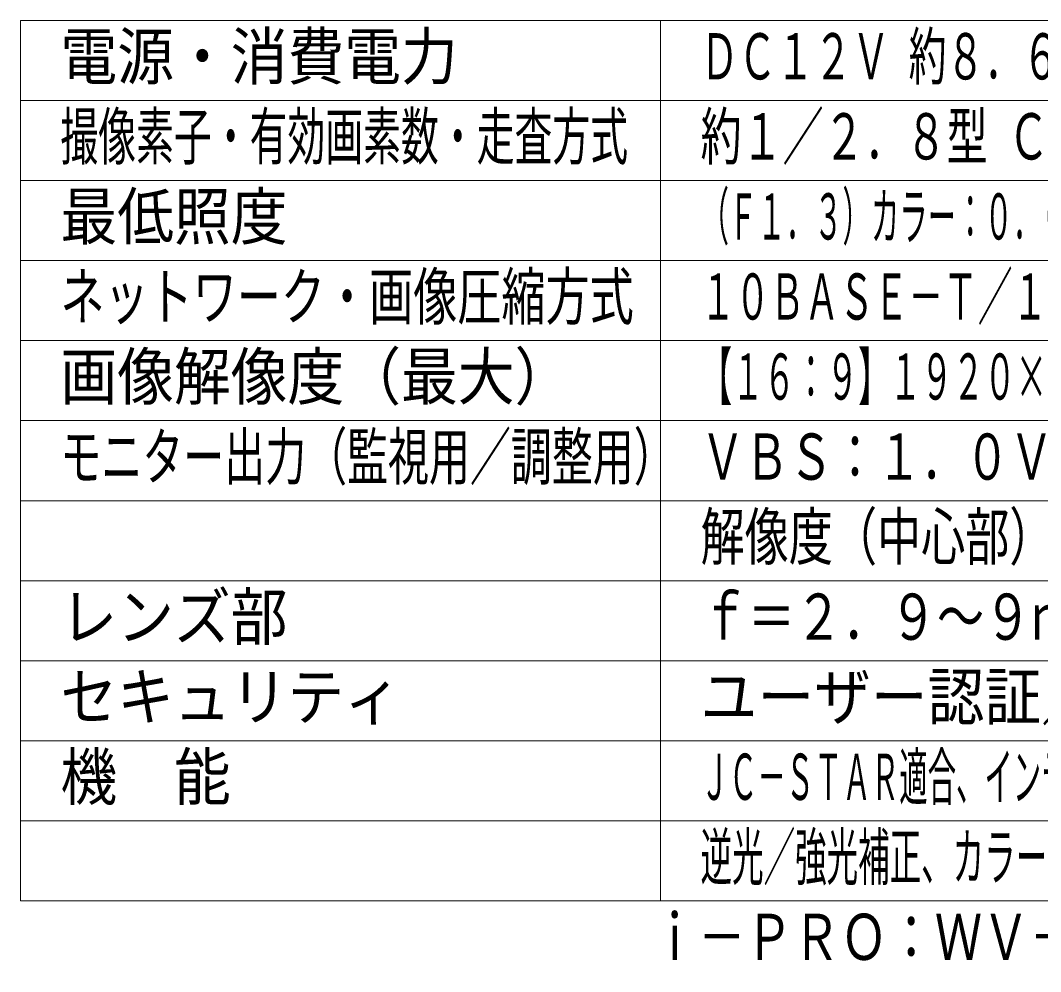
# Model space of a CAD drawing. Units: millimetres on the paper. Extents: x -62 to 65, y -59 to 59.
# Drawn here: x -62.5 to 1.2, y -59 to 0.4 of the extents above; entities that cross this region are included whole.
import ezdxf
from ezdxf.enums import TextEntityAlignment as Align

# ---------------------------------------------------------------- set-up
doc = ezdxf.new("R2010")
doc.units = ezdxf.units.MM
doc.layers.add('0-0_MOJI1', color=7, linetype='Continuous')
doc.layers.add('0-1_相当品', color=4, linetype='Continuous')
doc.layers.add('0-5_WAKU', color=4, linetype='Continuous', lineweight=9)
doc.styles.add('ＭＳ ゴシック', font='')
doc.styles.get('ＭＳ ゴシック').set_extended_font_data('MS Gothic')

msp = doc.modelspace()

# ---------------------------------------------------------------- linework, layer by layer
at = {"layer": '0-5_WAKU', "color": 3}
for p, q in [((-62.5, -54.6), (-62.5, 0.4)), ((-62.5, 0.4), (62.5, 0.4)), ((-22.5, -54.6), (-22.5, 0.4)), ((-62.5, -54.6), (62.5, -54.6))]:
    msp.add_line(p, q, dxfattribs=at)
at = {"layer": '0-5_WAKU'}
for p, q in [((-62.5, -4.6), (62.5, -4.6)), ((-62.5, -9.6), (62.5, -9.6)), ((-62.5, -14.6), (62.5, -14.6)), ((-62.5, -19.6), (62.5, -19.6)), ((62.5, -24.6), (-62.5, -24.6)), ((62.5, -29.6), (-62.5, -29.6)), ((62.5, -34.6), (-62.5, -34.6)), ((62.5, -39.6), (-62.5, -39.6)), ((62.5, -44.6), (-62.5, -44.6)), ((-62.5, -49.6), (62.5, -49.6))]:
    msp.add_line(p, q, dxfattribs=at)

# ---------------------------------------------------------------- texts
at = {"layer": '0-0_MOJI1', "style": 'ＭＳ ゴシック'}
for s, height, width, p in [('電源・消費電力', 2.889, 0.9, (-60, -4.155)), ('ＤＣ１２Ｖ 約８．６Ｗ、ＰｏＥ（ＩＥＥＥ８０２．３ａｆ準拠）約８．７Ｗ', 2.889, 0.6, (-20, -4.155)), ('撮像素子・有効画素数・走査方式', 2.889, 0.6, (-60, -9.155)), ('約１／２．８型 ＣＭＯＳセンサー・約２１０万画素・プログレッシブ', 2.889, 0.65, (-20, -9.155)), ('最低照度', 2.889, 0.9, (-60, -14.155)), ('（Ｆ１．３）カラー：０．０００６ｌｘ、白黒：０．０００４ｌｘ／０ｌｘ（ＩＲ ＬＥＤ点灯時）', 2.889, 0.45, (-20, -14.155)), ('ネットワーク・画像圧縮方式', 2.886, 0.7, (-60, -19.155)), ('１０ＢＡＳＥ－Ｔ／１００ＢＡＳＥ－ＴＸ・Ｈ．２６５、Ｈ．２６４、ＪＰＥＧ', 2.886, 0.55, (-20, -19.155)), ('画像解像度（最大）', 2.889, 0.9, (-60, -24.155)), ('【１６：９】１９２０×１０８０（６０ｆｐｓ）【４：３】１２８０×９６０（３０ｆｐｓ）', 2.886, 0.5, (-20, -24.155)), ('モニター出力（監視用／調整用）', 2.886, 0.65, (-60, -29.155)), ('ＶＢＳ：１．０Ｖ［ｐ－ｐ］／７５Ω、ＮＴＳＣ・ＰＡＬ出力', 2.886, 0.7, (-20, -29.155)), ('解像度（中心部）：水平５００ＴＶ本以上、垂直４５０ＴＶ本以上', 2.886, 0.7, (-20, -34.155)), ('レンズ部', 2.889, 0.9, (-60, -39.155)), ('ｆ＝２．９～９ｍｍ（３．１倍、電動ズーム／電動フォーカス）', 2.886, 0.75, (-20, -39.155)), ('ユーザー認証／ホスト認証／ＨＴＴＰＳ', 2.889, 0.9, (-20, -44.155)), ('セキュリティ', 2.889, 0.9, (-60, -44.155)), ('機\u3000能', 2.889, 0.9, (-60, -49.155)), ('ＪＣ－ＳＴＡＲ適合、インテリジェントオート、スーパーダイナミック、スマートコーディング、', 2.889, 0.45, (-20, -49.155)), ('逆光／強光補正、カラー／白黒切換、動作検知、ＡＩアプリ搭載可能、ＭｉｃｒｏＳＤスロット', 2.886, 0.5, (-20, -54.155))]:
    msp.add_text(s, height=height, dxfattribs=dict(at, width=width)).set_placement(p, align=Align.BOTTOM_LEFT)
at = {"layer": '0-1_相当品', "style": 'ＭＳ ゴシック', "width": 0.75}
msp.add_text('ｉ－ＰＲＯ：ＷＶ－Ｓ２１３６ＬＤ＋ＷＶ－ＱＣＬ１００－ＷＵＸ', height=2.889, dxfattribs=at).set_placement((-23.1, -59.155), align=Align.BOTTOM_LEFT)

doc.saveas('drawing.dxf')
